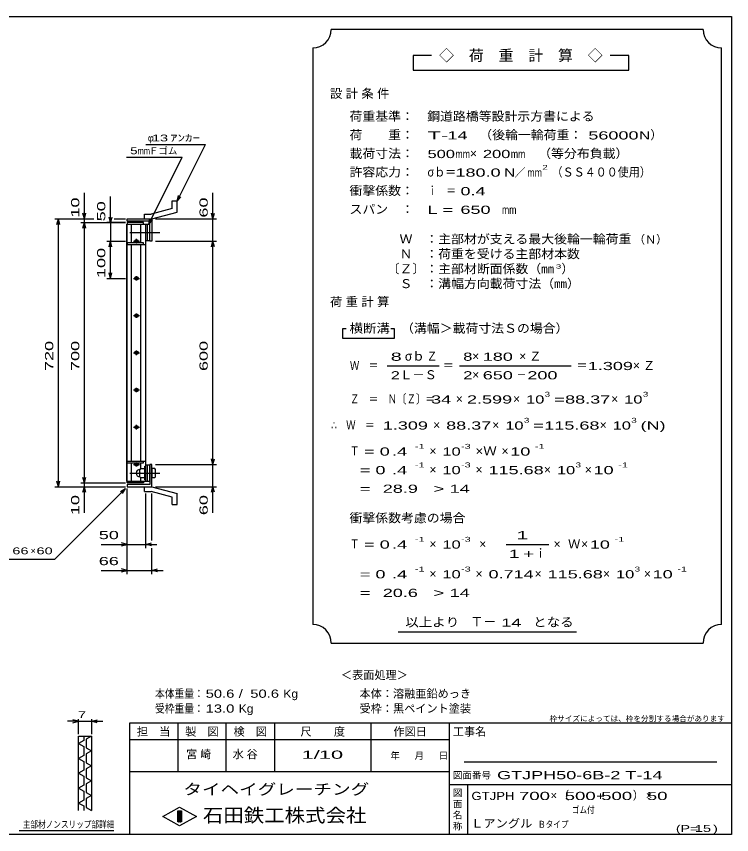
# Model space of a CAD drawing. Units: millimetres, scale not verified. Extents: x -1820 to 1731, y -1282 to 1054.
# Drawn here: x -193 to 1731, y -1146 to 1054 of the extents above; entities that cross this region are included whole.
import ezdxf
from ezdxf.enums import TextEntityAlignment as Align

# ---------------------------------------------------------------- set-up
doc = ezdxf.new("R2010")
doc.units = ezdxf.units.MM
doc.header["$LTSCALE"] = 10
doc.linetypes.add('CHAIN', pattern=[18.5, 12, -1.5, 3.5, -1.5])
for name, color, linetype, lineweight in [('0_2', 150, 'Continuous', 25), ('16', 3, 'Continuous', 25), ('19', 6, 'Continuous', 25), ('22', 2, 'Continuous', 25), ('32', 4, 'Continuous', 25)]:
    doc.layers.add(name, color=color, linetype=linetype, lineweight=lineweight)
doc.styles.add('ベクトル', font='')
doc.styles.get('ベクトル').set_extended_font_data('ベクトル')

msp = doc.modelspace()

# ---------------------------------------------------------------- linework, layer by layer
at = {"layer": '0_2'}
for p, q in [((-1729, 1053.5), (1731, 1053.5)), ((1731, 1053.5), (1731, -1146.5)), ((1731, -846.5), (111, -846.5)), ((111, -846.5), (111, -1146.5)), ((241, -846.5), (241, -976.5)), ((371, -976.5), (371, -846.5)), ((501, -846.5), (501, -976.5)), ((761, -976.5), (761, -846.5)), ((971, -846.5), (971, -1146.5)), ((971, -891.5), (111, -891.5)), ((1691, -951.5), (1011, -951.5)), ((111, -976.5), (971, -976.5)), ((971, -1011.5), (1731, -1011.5)), ((1021, -1146.5), (1021, -1011.5)), ((201, -1097.5), (246, -1072.5)), ((246, -1072.5), (291, -1097.5)), ((246, -1122.5), (201, -1097.5)), ((241, -1082.5), (251, -1082.5)), ((241, -1112.5), (241, -1082.5)), ((241, -1082.5), (243, -1082.5)), ((243, -1082.5), (243, -1112.5)), ((245, -1112.5), (245, -1082.5)), ((245, -1082.5), (247, -1082.5)), ((291, -1097.5), (246, -1122.5)), ((247, -1082.5), (247, -1112.5)), ((249, -1112.5), (249, -1082.5)), ((249, -1082.5), (251, -1082.5)), ((251, -1082.5), (251, -1112.5)), ((251, -1082.5), (251, -1112.5)), ((251, -1112.5), (241, -1112.5)), ((243, -1112.5), (245, -1112.5)), ((247, -1112.5), (249, -1112.5)), ((1731, -1146.5), (-1729, -1146.5))]:
    msp.add_line(p, q, dxfattribs=at)
at = {"layer": '16'}
for p, q in [((104.3, -196.5), (104.3, 494.5)), ((104.3, 494.5), (105, 494.5)), ((149, 499), (105, 499)), ((105, 499), (105, 494.5)), ((105, 494.5), (149, 494.5)), ((105, -196.5), (105, 494.5)), ((105, 494.5), (155, 494.5)), ((116.5, 444.5), (116.5, 494.5)), ((141.5, 444.5), (141.5, 494.5)), ((149, 494.5), (149, 499)), ((155, -196.5), (155, 494.5)), ((155, 494.5), (159.5, 494.5)), ((159.5, 450.5), (159.5, 494.5)), ((159.5, 494.5), (165.5, 494.5)), ((165.5, 450.5), (165.5, 494.5)), ((105, 444.5), (105, 440)), ((149, 444.5), (105, 444.5)), ((105, 440), (155, 440)), ((116.5, -142), (116.5, 440)), ((122, 449), (138, 449)), ((128, 452), (132, 452)), ((128, 446), (132, 446)), ((130, 444.5), (130, 455)), ((141.5, -142), (141.5, 440)), ((149, 440), (149, 444.5)), ((155, 450.5), (159.5, 450.5)), ((159.5, 450.5), (165.5, 450.5)), ((128, 352), (132, 352)), ((130, 343), (130, 355)), ((122, 349), (138, 349)), ((128, 346), (132, 346)), ((122, 249), (138, 249)), ((128, 252), (132, 252)), ((128, 246), (132, 246)), ((130, 243), (130, 255)), ((130, 143), (130, 155)), ((122, 149), (138, 149)), ((128, 152), (132, 152)), ((128, 146), (132, 146)), ((122, 49), (138, 49)), ((128, 52), (132, 52)), ((128, 46), (132, 46)), ((130, 43), (130, 55)), ((122, -51), (138, -51)), ((128, -48), (132, -48)), ((128, -54), (132, -54)), ((130, -57), (130, -45)), ((105, -146.5), (105, -142)), ((105, -142), (155, -142)), ((105, -146.5), (149, -146.5)), ((116.5, -196.5), (116.5, -146.5)), ((122, -151), (138, -151)), ((128, -148), (132, -148)), ((128, -154), (132, -154)), ((130, -157), (130, -146.5)), ((141.5, -161.5), (141.5, -146.5)), ((149, -146.5), (149, -142)), ((155, -152.5), (159.5, -152.5)), ((159.5, -196.5), (159.5, -152.5)), ((159.5, -152.5), (165.5, -152.5)), ((165.5, -196.5), (165.5, -152.5)), ((141, -162.5), (139, -164.5)), ((139, -184.5), (139, -164.5)), ((141, -174.5), (139, -172.5)), ((141, -174.5), (139, -176.5)), ((141, -162.5), (150, -162.5)), ((141, -174.5), (150, -174.5)), ((152, -164.5), (150, -162.5)), ((150, -174.5), (152, -172.5)), ((152, -176.5), (150, -174.5)), ((152, -193), (152, -156)), ((152, -156), (155, -156)), ((155, -193), (155, -156)), ((104.3, -196.5), (105, -196.5)), ((105, -196.5), (149, -196.5)), ((105, -201), (105, -196.5)), ((105, -196.5), (155, -196.5)), ((139, -184.5), (141, -186.5)), ((141, -186.5), (150, -186.5)), ((141.5, -196.5), (141.5, -187.5)), ((149, -196.5), (149, -201)), ((150, -186.5), (152, -184.5)), ((152, -193), (155, -193)), ((155, -196.5), (159.5, -196.5)), ((159.5, -196.5), (165.5, -196.5)), ((149, -201), (105, -201))]:
    msp.add_line(p, q, dxfattribs=at)
at = {"layer": '16', "linetype": 'CHAIN'}
for p, q in [((112, 472.5), (193, 472.5)), ((112, -174.5), (193, -174.5))]:
    msp.add_line(p, q, dxfattribs=at)
at = {"layer": '16'}
for centre, radius, start, end in [((128, 449), 3, 90, 270), ((130, 449), 4, 46.6, 133.4), ((130, 449), 4, 226.6, 313.4), ((132, 449), 3, 270, 90), ((128, 349), 3, 90, 270), ((130, 349), 4, 46.6, 133.4), ((132, 349), 3, 270, 90), ((130, 349), 4, 226.6, 313.4), ((128, 249), 3, 90, 270), ((130, 249), 4, 46.6, 133.4), ((130, 249), 4, 226.6, 313.4), ((132, 249), 3, 270, 90), ((128, 149), 3, 90, 270), ((130, 149), 4, 46.6, 133.4), ((130, 149), 4, 226.6, 313.4), ((132, 149), 3, 270, 90), ((128, 49), 3, 90, 270), ((130, 49), 4, 46.6, 133.4), ((130, 49), 4, 226.6, 313.4), ((132, 49), 3, 270, 90), ((128, -51), 3, 90, 270), ((130, -51), 4, 46.6, 133.4), ((130, -51), 4, 226.6, 313.4), ((132, -51), 3, 270, 90), ((128, -151), 3, 90, 270), ((130, -151), 4, 46.6, 133.4), ((130, -151), 4, 226.6, 313.4), ((132, -151), 3, 270, 90), ((139, -174.5), 10, 90, 270)]:
    msp.add_arc(centre, radius, start, end, dxfattribs=at)
at = {"layer": '19'}
for p, q in [((226.1, 557.1), (239.1, 557.1)), ((226.1, 537.1), (226.1, 557.1)), ((239.1, 527.1), (239.1, 557.1)), ((226.1, 537.1), (169.8, 522)), ((105, 503), (105, 509)), ((105, 509), (171.5, 509)), ((151.5, 522), (169.8, 522)), ((151.5, 509), (151.5, 522)), ((151.5, 509), (171.5, 509)), ((171.5, 509), (239.1, 527.1)), ((171.5, 509), (171.5, 449)), ((165.5, 503), (105, 503)), ((165.5, 449), (165.5, 503)), ((171.5, 449), (165.5, 449)), ((171.5, -151), (165.5, -151)), ((165.5, -151), (165.5, -205)), ((171.5, -211), (171.5, -151)), ((179.5, -162.5), (171.5, -162.5)), ((171.5, -162.5), (171.5, -186.5)), ((171.5, -174.5), (179.5, -174.5)), ((181.5, -164.5), (179.5, -162.5)), ((181.5, -172.5), (179.5, -174.5)), ((179.5, -174.5), (181.5, -176.5)), ((181.5, -184.5), (181.5, -164.5)), ((171.5, -186.5), (179.5, -186.5)), ((179.5, -186.5), (181.5, -184.5)), ((105, -205), (105, -211)), ((165.5, -205), (105, -205)), ((105, -211), (171.5, -211)), ((151.5, -211), (171.5, -211)), ((151.5, -224), (151.5, -211)), ((171.5, -211), (239.1, -229.1)), ((151.5, -224), (169.8, -224)), ((226.1, -239.1), (169.8, -224)), ((226.1, -259.1), (226.1, -239.1)), ((239.1, -259.1), (239.1, -229.1)), ((226.1, -259.1), (239.1, -259.1))]:
    msp.add_line(p, q, dxfattribs=at)
at = {"layer": '22', "color": 4}
for p, q in [((1654, 1018.5), (654, 1018.5)), ((604, 968.5), (604, -581.5)), ((1704, -581.5), (1704, 968.5)), ((924, 948.5), (874, 948.5)), ((874, 948.5), (874, 908.5)), ((1454, 948.5), (1404, 948.5)), ((1454, 908.5), (1454, 948.5)), ((874, 908.5), (1454, 908.5)), ((155.5, 709), (315.5, 709)), ((239.5, 557), (315.5, 709)), ((103, 674.5), (253, 674.5)), ((163, 494.5), (253, 674.5)), ((-10, 509), (-10, 579)), ((335.5, 509), (335.5, 579)), ((60, 499), (60, 569)), ((239.5, 557), (242.5, 571.6)), ((239.5, 557), (249.5, 568)), ((-90, 509), (15, 509)), ((-84, 494), (-80, 509)), ((-76, 494), (-80, 509)), ((-80, -211), (-80, 509)), ((-20, 509), (15, 509)), ((-10, 509), (-14, 524)), ((-10, 509), (-6, 524)), ((-10, 499), (-10, 509)), ((60, 499), (56, 514)), ((64, 514), (60, 499)), ((70, 509), (100, 509)), ((70, 509), (100, 509)), ((163, 494.5), (166, 509.1)), ((181.5, 509), (345.5, 509)), ((335.5, 509), (331.5, 524)), ((335.5, 509), (339.5, 524)), ((335.5, 449), (335.5, 509)), ((-20, 499), (100, 499)), ((-14, 484), (-10, 499)), ((-6, 484), (-10, 499)), ((-10, -201), (-10, 499)), ((100, 499), (50, 499)), ((60, 499), (60, 449)), ((163, 494.5), (173, 505.5)), ((50, 449), (100, 449)), ((56, 434), (60, 449)), ((64, 434), (60, 449)), ((60, 349), (60, 449)), ((181.5, 449), (345.5, 449)), ((331.5, 434), (335.5, 449)), ((339.5, 434), (335.5, 449)), ((335.5, -151), (335.5, 449)), ((60, 349), (56, 364)), ((60, 349), (64, 364)), ((50, 349), (100, 349)), ((694, 213.5), (684, 213.5)), ((684, 213.5), (684, 188.5)), ((824, 213.5), (814, 213.5)), ((824, 188.5), (824, 213.5)), ((684, 188.5), (824, 188.5)), ((804, 113.5), (944, 113.5)), ((999, 113.5), (1299, 113.5)), ((181.5, -151), (345.5, -151)), ((335.5, -151), (331.5, -136)), ((335.5, -151), (339.5, -136)), ((335.5, -211), (335.5, -151)), ((-80, -211), (-84, -196)), ((-80, -211), (-76, -196)), ((-10, -201), (-14, -186)), ((-10, -201), (-6, -186)), ((-90, -211), (100, -211)), ((-90, -406), (100, -216)), ((-20, -201), (100, -201)), ((-20, -211), (100, -211)), ((-14, -226), (-10, -211)), ((-10, -211), (-10, -201)), ((-6, -226), (-10, -211)), ((-10, -281), (-10, -211)), ((87, -224), (100, -216)), ((92, -229), (100, -216)), ((105, -376), (105, -216)), ((105, -446), (105, -216)), ((181.5, -211), (345.5, -211)), ((331.5, -226), (335.5, -211)), ((339.5, -226), (335.5, -211)), ((335.5, -281), (335.5, -211)), ((155, -376), (155, -229)), ((171.5, -356), (171.5, -229)), ((35, -366), (105, -366)), ((105, -366), (90, -362)), ((90, -370), (105, -366)), ((105, -366), (155, -366)), ((155, -366), (170, -362)), ((170, -370), (155, -366)), ((155, -366), (185, -366)), ((1124, -366.5), (1239, -366.5)), ((171.5, -446), (171.5, -376)), ((-290, -406), (-90, -406)), ((35, -436), (105, -436)), ((105, -436), (90, -432)), ((90, -440), (105, -436)), ((105, -436), (171.5, -436)), ((171.5, -436), (186.5, -432)), ((186.5, -440), (171.5, -436)), ((171.5, -436), (201.5, -436)), ((834, -601.5), (1314, -601.5)), ((654, -631.5), (1654, -631.5))]:
    msp.add_line(p, q, dxfattribs=at)
for centre, start, end in [((604, 1018.5), 270, 0), ((1704, 1018.5), 180, 270), ((604, -631.5), 0, 90), ((1704, -631.5), 90, 180)]:
    msp.add_arc(centre, 50, start, end, dxfattribs=at)
at = {"layer": '32'}
for p, q in [((-26, -841.5), (-56, -841.5)), ((-26, -841.5), (-41, -837.5)), ((-41, -845.5), (-26, -841.5)), ((-26, -876.5), (-26, -836.5)), ((-26, -841.5), (9, -841.5)), ((9, -836.5), (9, -876.5)), ((9, -841.5), (24, -837.5)), ((24, -845.5), (9, -841.5)), ((9, -841.5), (39, -841.5)), ((-26, -881.5), (9, -881.5)), ((-26, -1081.5), (-26, -881.5)), ((-12, -893.5), (-26, -901.5)), ((-26, -901.5), (-12, -909.5)), ((-12, -881.5), (-12, -893.5)), ((9, -881.5), (-5, -889.5)), ((-5, -889.5), (-5, -913.5)), ((9, -881.5), (9, -1081.5)), ((-12, -909.5), (-12, -933.5)), ((-5, -913.5), (9, -921.5)), ((9, -921.5), (-5, -929.5)), ((-12, -933.5), (-26, -941.5)), ((-26, -941.5), (-12, -949.5)), ((-5, -929.5), (-5, -953.5)), ((-12, -949.5), (-12, -973.5)), ((-5, -953.5), (9, -961.5)), ((9, -961.5), (-5, -969.5)), ((-12, -973.5), (-26, -981.5)), ((-26, -981.5), (-12, -989.5)), ((-12, -989.5), (-12, -1013.5)), ((-5, -969.5), (-5, -993.5)), ((-5, -993.5), (9, -1001.5)), ((9, -1001.5), (-5, -1009.5)), ((-5, -1009.5), (-5, -1033.5)), ((-12, -1013.5), (-26, -1021.5)), ((-26, -1021.5), (-12, -1029.5)), ((-12, -1029.5), (-12, -1053.5)), ((-5, -1033.5), (9, -1041.5)), ((-12, -1053.5), (-26, -1061.5)), ((9, -1041.5), (-5, -1049.5)), ((-5, -1049.5), (-5, -1073.5)), ((-26, -1061.5), (-12, -1069.5)), ((-12, -1069.5), (-12, -1081.5)), ((-5, -1073.5), (9, -1081.5)), ((69, -1136.5), (-186, -1136.5))]:
    msp.add_line(p, q, dxfattribs=at)

# ---------------------------------------------------------------- texts
at = {"layer": '0_2', "style": 'ベクトル'}
for s, height, p in [('枠サイズによっては、枠を分割する場合があります', 14.66, (1241, -834.5)), ('担\u3000当', 21.99, (131, -869.5)), ('製\u3000図', 21.99, (261, -869.5)), ('検\u3000図', 21.99, (391, -869.5)), ('尺\u3000\u3000度', 21.99, (571, -869.5)), ('作図日', 21.99, (821, -869.5)), ('工事名', 21.99, (981, -869.5)), ('年', 18.3, (813, -934)), ('月', 18.3, (878, -934)), ('日', 18.3, (943, -934)), ('図面番号', 18.33, (981, -987)), ('図', 18.3, (981, -1034)), ('面', 18.3, (981, -1064)), ('名', 18.3, (981, -1094)), ('称', 18.3, (981, -1124))]:
    msp.add_text(s, height=height, dxfattribs=at).set_placement(p, align=Align.MIDDLE_LEFT)
at = {"layer": '0_2', "color": 222, "style": 'ベクトル'}
for s, height, width, p in [('タイヘイグレーチング', 29.33, 1.25, (256, -1024.5)), ('石田鉄工株式会社', 36.66, 1.1, (308.5, -1094.5))]:
    msp.add_text(s, height=height, dxfattribs=dict(at, width=width)).set_placement(p, align=Align.MIDDLE_LEFT)
at = {"layer": '22', "style": 'ベクトル'}
for s, height, p in [('◇\u3000荷\u3000重\u3000計\u3000算\u3000◇', 29.33, (944, 948.5)), ('）', 24.2, (1512, 735)), ('φ', 18.3, (160.5, 726.5)), ('Ｆゴム', 18.33, (163, 692)), ('×', 24.2, (1027, 685)), ('／', 22, (1146.5, 633.5)), ('（Ｎ）', 21.99, (1468, 453.5)), ('）', 24.2, (1273, 375)), ('σｂ', 24.19, (852, 140)), ('×', 24.2, (1033, 140)), ('Ｌ－Ｓ', 24.19, (839, 90)), ('×', 24.2, (1033, 90)), ('×', 24.2, (989, 25)), ('×', 24.2, (1143, 25)), ('×', 24.2, (1407, 25)), ('×', 24.2, (928, -45)), ('×', 24.2, (1087, -45)), ('×', 24.2, (1376, -45)), ('×', 24.2, (918, -115)), ('×', 24.2, (1112, -115)), ('×', 24.2, (918, -165)), ('×', 24.2, (1042, -165)), ('×', 24.2, (1226, -165)), ('×', 24.2, (1336, -165)), ('×', 24.2, (918, -365)), ('×', 24.2, (1052, -365)), ('×', 24.2, (1252, -365)), ('Ｗ', 24.2, (1291, -365)), ('×', 24.2, (1326, -365)), ('×', 18.3, (-155, -383.5)), ('ｉ', 24.2, (1200.5, -390)), ('×', 24.2, (918, -445)), ('×', 24.2, (1042, -445)), ('×', 24.2, (1201, -445)), ('×', 24.2, (1385, -445)), ('×', 24.2, (1495, -445)), ('Ｔ－', 25.66, (1028, -574)), ('＜表面処理＞', 21.99, (680, -717.5)), ('本体：', 21.99, (730, -767.5)), ('溶融亜鉛めっき', 21.99, (820, -767.5)), ('受枠：', 21.99, (730, -807.5)), ('黒ペイント塗装', 21.99, (820, -807.5))]:
    msp.add_text(s, height=height, dxfattribs=at).set_placement(p, align=Align.MIDDLE_LEFT)
for s, height, width, p in [('荷重基準：\u3000', 24.19, 1.05, (703, 785)), ('鋼道路橋等設計示方書による', 24.19, 1.05, (912, 785)), ('荷\u3000\u3000重：\u3000', 24.19, 1.05, (703, 735)), ('（後輪一輪荷重：', 24.19, 1.05, (1052, 735)), (' 13 ', 18.33, 1.6, (160.5, 726.5)), ('ｱﾝｶｰ', 18.33, 1.6, (220.5, 726.5)), ('T-', 21.99, 2, (913, 733.5)), (' 14 ', 21.99, 1.65, (953, 733.5)), (' 56000', 21.99, 1.65, (1332, 733.5)), ('N', 22, 1.4, (1482, 733.5)), ('5', 18.3, 1.45, (113, 692)), ('mm', 18.33, 0.75, (133, 692)), ('載荷寸法：\u3000', 24.19, 1.05, (703, 685)), ('500', 21.99, 1.5, (913, 683.5)), ('mm', 21.99, 0.8, (988, 683.5)), ('200', 21.99, 1.5, (1062, 683.5)), ('mm', 21.99, 0.8, (1137, 683.5)), ('\u3000（等分布負載）', 24.19, 1.05, (1176, 685)), ('許容応力：\u3000', 24.19, 1.05, (703, 635)), ('σｂ＝', 24.19, 0.9, (913, 635)), ('180.0', 21.99, 1.65, (988, 633.5)), ('N', 22, 1.4, (1119, 633.5)), ('mm', 21.99, 0.8, (1181.5, 633.5)), ('2', 13.2, 1.5, (1221.5, 647.5)), ('（ＳＳ４００使用）', 24.19, 0.9, (1246.5, 635)), ('衝撃係数：\u3000', 24.19, 1.05, (703, 585)), ('ｉ\u3000＝', 24.19, 0.75, (913, 585)), (' 0.4', 21.99, 1.65, (988, 583.5)), ('スパン\u3000：\u3000', 24.19, 1.05, (703, 535)), ('L =', 21.99, 1.65, (913, 533.5)), (' 650 ', 21.99, 1.65, (988, 533.5)), ('mm', 21.99, 0.8, (1113, 533.5)), ('\u3000Ｗ\u3000：主部材が支える最大後輪一輪荷重', 24.19, 1.05, (803, 455)), ('\u3000Ｎ\u3000：荷重を受ける主部材本数', 24.19, 1.05, (803, 415)), ('〔Ｚ〕：主部材断面係数（㎜', 24.19, 1.05, (803, 375)), ('3', 11, 1.8, (1258, 381)), ('\u3000Ｓ\u3000：溝幅方向載荷寸法（㎜）', 24.19, 1.05, (803, 335)), ('横断溝', 24.19, 1.1, (703, 215)), ('\u3000（溝幅＞載荷寸法Ｓの場合）', 24.19, 1.05, (807, 215)), ('8', 22, 1.8, (814, 138.5)), ('Ｚ', 24.2, 0.9, (910, 140)), ('8', 22, 1.5, (1009, 138.5)), (' 180 ', 21.99, 1.65, (1048, 138.5)), ('Ｗ\u3000＝', 24.19, 0.75, (704, 115)), ('＝', 24.2, 0.9, (954, 115)), ('＝', 24.2, 0.9, (1314, 115)), ('1.309', 21.99, 1.65, (1344, 113.5)), ('2', 22, 1.5, (814, 88.5)), ('2', 22, 1.5, (1009, 88.5)), (' 650 ', 21.99, 1.65, (1048, 88.5)), ('－', 24.2, 0.75, (1153, 90)), (' 200 ', 21.99, 1.65, (1168, 88.5)), ('3', 13.2, 1.5, (1228, 37.5)), ('3', 13.2, 1.5, (1492, 37.5)), ('Ｚ\u3000＝\u3000Ｎ〔Ｚ〕＝', 24.19, 0.75, (704, 25)), (' 34 ', 21.99, 1.65, (909, 23.5)), ('2.599', 21.99, 1.65, (1019, 23.5)), ('10', 21.99, 1.5, (1178, 23.5)), ('=', 22, 1.7, (1253, 23.5)), ('88.37', 21.99, 1.65, (1283, 23.5)), ('10', 21.99, 1.5, (1442, 23.5)), ('∴\u3000Ｗ\u3000＝', 24.19, 0.75, (654, -45)), (' 1.309', 21.99, 1.65, (779, -46.5)), ('88.37', 21.99, 1.65, (963, -46.5)), ('10', 21.99, 1.5, (1122, -46.5)), ('3', 13.2, 1.5, (1172, -32.5)), ('=', 22, 1.7, (1197, -46.5)), ('115.68', 21.99, 1.65, (1227, -46.5)), ('10', 21.99, 1.5, (1411, -46.5)), ('3', 13.2, 1.5, (1461, -32.5)), ('(N)', 21.99, 1.65, (1486, -46.5)), ('Ｔ', 24.2, 0.75, (704, -115)), (' = 0', 21.99, 1.65, (729, -116.5)), (' .4 ', 21.99, 1.65, (804, -116.5)), ('-1', 13.2, 1.65, (879, -102.5)), ('10', 21.99, 1.5, (953, -116.5)), ('-3', 13.2, 1.65, (1003, -102.5)), ('×Ｗ', 24.19, 1.1, (1042, -115)), (' 10 ', 21.99, 1.65, (1122, -116.5)), ('-1', 13.2, 1.65, (1202, -102.5)), ('-1', 13.2, 1.65, (879, -152.5)), ('-3', 13.2, 1.65, (1003, -152.5)), ('3', 13.2, 1.5, (1311, -152.5)), ('-1', 13.2, 1.65, (1426, -152.5)), ('  = 0', 21.99, 1.65, (704, -166.5)), (' .4 ', 21.99, 1.65, (804, -166.5)), ('10', 21.99, 1.5, (953, -166.5)), ('115.68', 21.99, 1.65, (1077, -166.5)), ('10', 21.99, 1.5, (1261, -166.5)), (' 10 ', 21.99, 1.65, (1346, -166.5)), ('  =', 21.99, 1.65, (704, -216.5)), (' 28.9', 21.99, 1.65, (779, -216.5)), ('>', 22, 1.7, (929, -216.5)), (' 14 ', 21.99, 1.65, (959, -216.5)), ('衝撃係数考慮の場合', 24.19, 1.05, (703, -295)), (' 50 ', 21.99, 1.65, (15, -341)), ('-1', 13.2, 1.65, (879, -352.5)), ('-3', 13.2, 1.65, (1003, -352.5)), ('-1', 13.2, 1.65, (1416, -352.5)), ('Ｔ', 24.2, 0.75, (704, -365)), (' = 0', 21.99, 1.65, (729, -366.5)), (' .4 ', 21.99, 1.65, (804, -366.5)), ('10', 21.99, 1.5, (953, -366.5)), (' 10 ', 21.99, 1.65, (1336, -366.5)), (' 66 ', 18.33, 1.6, (-215, -383.5)), (' 60 ', 18.33, 1.6, (-150, -383.5)), (' 66 ', 21.99, 1.65, (15, -411)), ('  = 0', 21.99, 1.65, (704, -446.5)), (' .4 ', 21.99, 1.65, (804, -446.5)), ('-1', 13.2, 1.65, (879, -432.5)), ('10', 21.99, 1.5, (953, -446.5)), ('-3', 13.2, 1.65, (1003, -432.5)), ('0.714', 21.99, 1.65, (1077, -446.5)), ('115.68', 21.99, 1.65, (1236, -446.5)), ('10', 21.99, 1.5, (1420, -446.5)), ('3', 13.2, 1.5, (1470, -432.5)), (' 10 ', 21.99, 1.65, (1505, -446.5)), ('-1', 13.2, 1.65, (1585, -432.5)), ('  =', 21.99, 1.65, (704, -496.5)), (' 20.6', 21.99, 1.65, (779, -496.5)), ('>', 22, 1.7, (929, -496.5)), (' 14 ', 21.99, 1.65, (959, -496.5)), ('以上より\u3000', 24.19, 1.1, (853, -575)), (' 14 ', 21.99, 1.65, (1098, -576.5)), ('となる', 24.19, 1.1, (1197, -575)), ('本体重量：', 21.99, 0.85, (180, -767.5)), (' 50.6', 21.99, 1.35, (305, -767.5)), ('/', 22, 1.35, (405, -767.5)), (' 50.6', 21.99, 1.35, (425, -767.5)), ('Kg', 21.99, 1.1, (525, -767.5)), ('受枠重量：', 21.99, 0.85, (180, -807.5)), (' 13.0', 21.99, 1.35, (305, -807.5)), ('Kg', 21.99, 1.1, (405, -807.5)), ('1/', 21.99, 2, (574, -931.5)), (' 10 ', 21.99, 2, (604, -931.5)), ('GTJPH50-6B-2 T-14              ', 21.99, 1.65, (1100, -986.5)), ('GTJPH', 21.99, 1.2, (1031, -1042.5)), (' 700 ', 21.99, 1.7, (1145, -1042.5)), (' 500 ', 21.99, 1.7, (1268, -1042.5)), (' 500 ', 21.99, 1.7, (1366, -1042.5)), (' 50 ', 21.99, 1.7, (1489, -1042.5)), ('+', 22, 1.3, (1367, -1042.5)), ('ゴム付', 18.33, 0.8, (1301, -1080)), ('Ｌアングル', 21.99, 1.1, (1030, -1116.5)), ('Ｂタイプ', 18.33, 0.8, (1210, -1119)), ('(P=', 18.33, 1.55, (1581, -1130)), (' 15 ', 18.33, 1.6, (1621, -1130)), (')', 18.3, 1.6, (1681, -1130))]:
    msp.add_text(s, height=height, dxfattribs=dict(at, width=width)).set_placement(p, align=Align.MIDDLE_LEFT)
at = {"layer": '22', "style": 'ベクトル', "width": 1.65}
for s, p in [(' 10 ', (-35, 499)), (' 50 ', (35, 489)), (' 60 ', (310.5, 499)), (' 100 ', (35, 336.5)), (' 720 ', (-105, 86.5)), (' 700 ', (-35, 86.5)), (' 600 ', (310.5, 86.5)), (' 10 ', (-35, -301)), (' 60 ', (310.5, -301))]:
    msp.add_text(s, height=21.99, rotation=90, dxfattribs=at).set_placement(p, align=Align.MIDDLE_LEFT)
at = {"layer": '22', "attachment_point": 4, "style": 'ベクトル'}
for s, insert, char_height in [('\\T1.28;設計条件', (650.5, 845), 24.19), ('\\T1.28;荷重計算', (650.5, 285), 24.19), ('\\T1.42;×Ｚ', (1159.5, 140), 24.19), ('\\T1.42;×Ｚ', (1465.5, 115), 24.19), ('\\T1.25;\\W2;\\~1\\~', (1131.5, -341.5), 21.99), ('\\T1.33;\\W1.75;1+', (1131.5, -391.5), 21.99), ('\\T1.25;宮崎\u3000', (263.5, -931.5), 21.99), ('\\T1.25;水谷\u3000', (388.5, -931.5), 21.99), ('\\T1.17;×（', (1244, -1042.5), 21.99), ('\\T1.17;）×', (1465, -1042.5), 21.99)]:
    msp.add_mtext(s, dxfattribs=dict(at, insert=insert, char_height=char_height))
at = {"layer": '32', "color": 2, "style": 'ベクトル'}
for s, width, p in [(' 7 ', 1.6, (-38.5, -824)), ('主部材ノンスリップ部詳細', 0.8, (-176, -1119))]:
    msp.add_text(s, height=18.33, dxfattribs=dict(at, width=width)).set_placement(p, align=Align.MIDDLE_LEFT)

doc.saveas('drawing.dxf')
